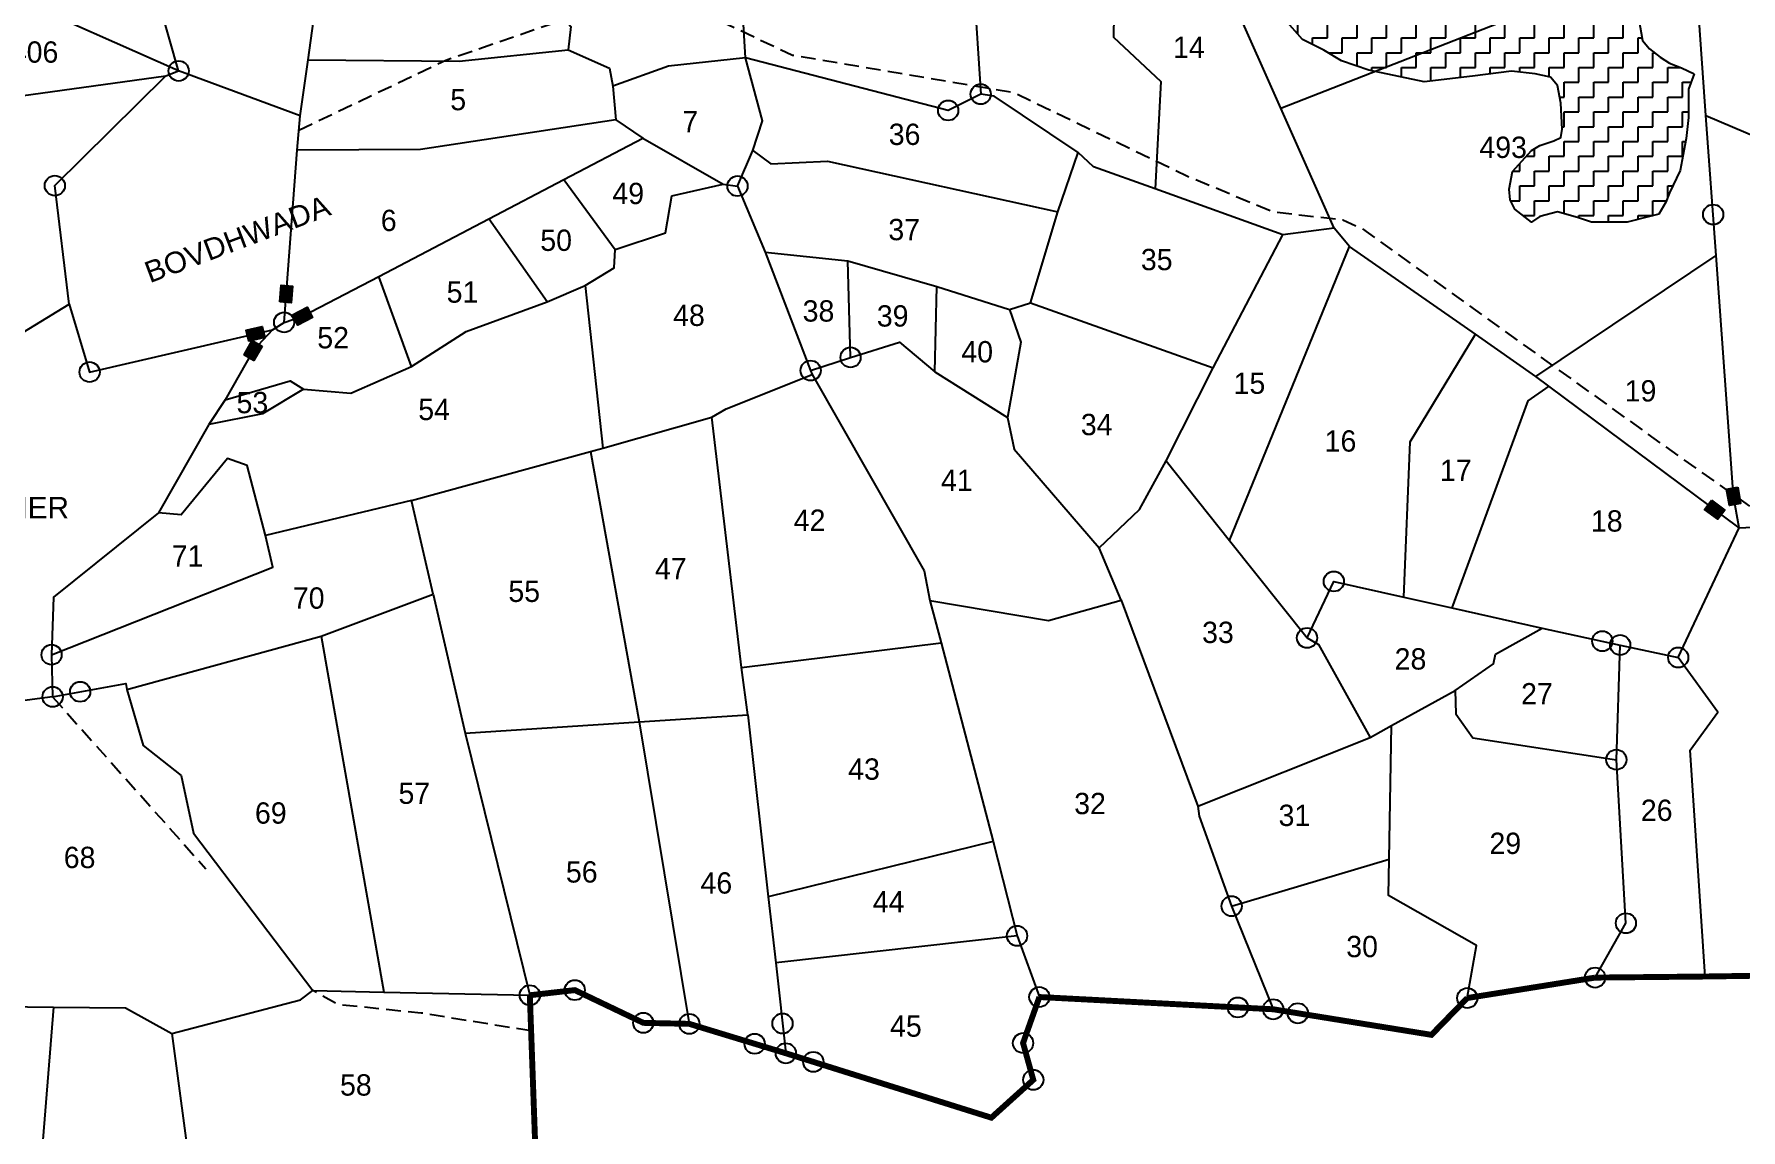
# Model space of a CAD drawing. Header units: metres. Extents: x 287585 to 289459, y 1999646 to 2003273.
# Drawn here: x 288528 to 289111, y 2001339 to 2001713 of the extents above; entities that cross this region are included whole.
import ezdxf
from ezdxf.enums import TextEntityAlignment as Align

# ---------------------------------------------------------------- set-up
doc = ezdxf.new("R2010")
doc.units = ezdxf.units.M
doc.header["$MEASUREMENT"] = 0
doc.linetypes.add('DASHED', pattern=[0.75, 0.5, -0.25])
for name, color, linetype in [('LINE_FOOTPATH', 1, 'DASHED'), ('POLY_HATCH', 12, 'Continuous'), ('POLY_PARCEL', 6, 'Continuous'), ('SYM_STONE', 1, 'Continuous'), ('TEXT_MAPIN', 7, 'Continuous'), ('TEXT_PARCEL', 7, 'Continuous'), ('V_BOUND_LINE', 7, 'Continuous')]:
    doc.layers.add(name, color=color, linetype=linetype)
doc.styles.get("Standard").update_dxf_attribs({"font": 'arial.ttf'})
doc.styles.add('TEXT_MAP', font='')
doc.styles.get('TEXT_MAP').set_extended_font_data('Kruti Dev 050')

# ---------------------------------------------------------------- blocks, each defined once
blk = doc.blocks.new('STONE')
blk.add_circle((0, 0), 0.851)
blk = doc.blocks.new('STONESQUAREFILLED')
blk.add_hatch(color=256).paths.add_polyline_path([(0.7, -0.48), (0.7, 0.48), (-0.7, 0.48), (-0.7, -0.48)])
blk.add_lwpolyline([(-0.7, 0.48), (0.7, 0.48), (0.7, -0.48), (-0.7, -0.48)], close=True)

msp = doc.modelspace()

# ---------------------------------------------------------------- hatches: boundary and pattern name
at = {"layer": 'POLY_HATCH'}
h = msp.add_hatch(dxfattribs=at)
h.set_pattern_fill('ZIGZAG', color=256, scale=40.402007, style=0)
h.set_pattern_definition([(0, (287080.588, 1999474.532), (5.050251, 5.050251), [5.050251, -5.050251]), (90, (287085.6385, 1999474.532), (-5.050251, 5.050251), [5.050251, -5.050251])])
h.paths.add_polyline_path([(289056, 2001914.81), (289059.22, 2001921.25), (289061.63, 2001928.49), (289063.65, 2001933.72), (289064.45, 2001940.57), (289060.83, 2001941.77), (289053.18, 2001943.78), (289045.93, 2001948.61), (289041.1, 2001953.04), (289039.08, 2001958.27), (289038.28, 2001966.32), (289037.87, 2001980), (289038.68, 2001995.7), (289040.29, 2002008.98), (289043.51, 2002014.21), (289051.57, 2002017.43), (289055.59, 2002024.27), (289053.17, 2002028.1), (289049.14, 2002028.5), (289045.11, 2002031.72), (289041.49, 2002034.54), (289037.46, 2002039.77), (289034.64, 2002045.81), (289033.03, 2002049.83), (289031.02, 2002056.27), (289032.23, 2002060.3), (289033.84, 2002065.13), (289032.23, 2002066.74), (289024.98, 2002062.31), (289019.34, 2002059.09), (289012.9, 2002055.87), (289008.87, 2002051.85), (289003.59, 2002044.77), (289000.77, 2002037.93), (289000.37, 2002027.46), (289001.98, 2002021.02), (289003.99, 2002014.99), (289007.62, 2002010.16), (289011.24, 2002007.34), (289015.27, 2002004.12), (289018.89, 2002002.11), (289022.11, 2001998.89), (289023.72, 2001996.07), (289024.13, 2001990.44), (289024.53, 2001982.79), (289024.53, 2001978), (289019.29, 2001974.34), (289015.67, 2001972.33), (289006.81, 2001970.32), (288997.15, 2001966.29), (288987.89, 2001955.02), (288984.26, 2001951.4), (288970.97, 2001950.19), (288966.95, 2001953.01), (288961.31, 2001961.06), (288958.49, 2001963.48), (288952.45, 2001963.88), (288941.17, 2001961.06), (288935.54, 2001956.23), (288932.72, 2001946.97), (288930.7, 2001939.73), (288928.29, 2001937.72), (288925.47, 2001934.1), (288926.28, 2001927.66), (288931.11, 2001925.24), (288939.56, 2001922.02), (288946.41, 2001920.82), (288954.06, 2001920.41), (288962.52, 2001920.01), (288977.42, 2001915.58), (288982.25, 2001913.17), (288987.89, 2001911.56), (288990.3, 2001907.94), (288989.9, 2001900.69), (288985.07, 2001896.67), (288978.22, 2001893.45), (288970.97, 2001891.04), (288968.56, 2001885.4), (288962.92, 2001880.17), (288959.32, 2001875.06), (288953.69, 2001863.79), (288949.26, 2001859.77), (288949.66, 2001852.93), (288951.27, 2001845.68), (288953.69, 2001841.26), (288957.31, 2001837.63), (288962.54, 2001832.8), (288975.03, 2001829.58), (288990.73, 2001828.78), (289000.4, 2001829.18), (289011.67, 2001831.19), (289016.5, 2001829.99), (289018.92, 2001821.13), (289018.11, 2001817.11), (289010.06, 2001807.85), (289000.4, 2001796.58), (288994.76, 2001789.34), (288989.52, 2001781.29), (288987.11, 2001771.23), (288983.08, 2001759.96), (288975.03, 2001755.94), (288961.34, 2001753.12), (288953.69, 2001751.11), (288951.27, 2001744.27), (288948.85, 2001733.8), (288950.46, 2001724.95), (288954.89, 2001718.11), (288960.93, 2001711.27), (288968.18, 2001707.64), (288974.22, 2001704.02), (288983.48, 2001700.8), (289002.41, 2001696.78), (289018.92, 2001698.79), (289032.21, 2001700.4), (289040.26, 2001699.6), (289045.5, 2001698.39), (289047.91, 2001695.57), (289049.12, 2001689.53), (289049.52, 2001680.68), (289049.12, 2001677.86), (289046.7, 2001676.66), (289041.87, 2001675.05), (289039.05, 2001673.44), (289032.61, 2001666.19), (289031.4, 2001660.16), (289031.81, 2001656.53), (289033.42, 2001653.31), (289039.05, 2001648.89), (289041.87, 2001650.9), (289047.91, 2001652.51), (289054.76, 2001650.5), (289059.59, 2001648.89), (289071.67, 2001648.89), (289079.32, 2001650.9), (289082.54, 2001651.7), (289084.96, 2001655.73), (289086.17, 2001658.95), (289089.79, 2001666.59), (289091.8, 2001677.46), (289092.61, 2001684.7), (289092.61, 2001694.36), (289094.62, 2001699.6), (289090.24, 2001701.62), (289086.22, 2001703.22), (289083, 2001705.24), (289079.37, 2001708.05), (289076.96, 2001710.87), (289075.75, 2001718.12), (289075.34, 2001724.15), (289075.75, 2001730.99), (289076.55, 2001738.64), (289076.96, 2001747.9), (289080.18, 2001751.92), (289083.4, 2001757.55), (289085.41, 2001761.98), (289084.2, 2001764.8), (289078.97, 2001764.4), (289073.73, 2001764.4), (289066.89, 2001764.4), (289062.06, 2001765.6), (289057.63, 2001766.41), (289054.81, 2001770.43), (289052.39, 2001775.66), (289051.18, 2001783.71), (289052.79, 2001790.15), (289055.61, 2001796.99), (289056.82, 2001802.23), (289058.03, 2001806.25), (289058.03, 2001811.88), (289057.22, 2001816.31), (289057.22, 2001820.34), (289058.03, 2001825.97), (289059.24, 2001831.2), (289061.63, 2001838.75), (289062.84, 2001848.81), (289066.06, 2001852.83), (289064.45, 2001859.67), (289057.94, 2001860.76), (289053.18, 2001869.33), (289050.76, 2001875.37), (289049.15, 2001878.99), (289048.75, 2001886.24), (289049.15, 2001895.09), (289050.36, 2001903.14), (289052.37, 2001908.77)])

# ---------------------------------------------------------------- linework, layer by layer
at = {"layer": 'LINE_FOOTPATH', "ltscale": 10, "flags": 128}
for points in [[(288728.45, 2001733.55), (288786.77, 2001705.94), (288862.19, 2001693.23), (288921.39, 2001664.75), (288950.77, 2001652.48), (288974.7, 2001649.75), (288981.28, 2001646.68), (289090.46, 2001568.24), (289115.45, 2001550.71), (289165.44, 2001559.03), (289200.52, 2001560.59)], [(288618.27, 2001680.35), (288668.38, 2001704.19), (288708.94, 2001718.22)], [(288534.18, 2001486.95), (288586.5, 2001428.29)], [(288697.53, 2001372.93), (288660, 2001379.05), (288631.67, 2001381.92), (288623.04, 2001386.75)]]:
    msp.add_lwpolyline(points, dxfattribs=at)
at = {"layer": 'POLY_HATCH'}
for points in [[(289094.62, 2001699.6), (289092.61, 2001694.36), (289092.61, 2001684.7), (289091.8, 2001677.46), (289089.79, 2001666.59), (289086.17, 2001658.95), (289084.96, 2001655.73), (289082.54, 2001651.7), (289079.32, 2001650.9), (289071.67, 2001648.89), (289059.59, 2001648.89), (289054.76, 2001650.5), (289047.91, 2001652.51), (289041.87, 2001650.9), (289039.05, 2001648.89), (289033.42, 2001653.31), (289031.81, 2001656.53), (289031.4, 2001660.16), (289032.61, 2001666.19), (289039.05, 2001673.44), (289041.87, 2001675.05), (289046.7, 2001676.66), (289049.12, 2001677.86), (289049.52, 2001680.68), (289049.12, 2001689.53), (289047.91, 2001695.57), (289045.5, 2001698.39), (289040.26, 2001699.6), (289032.21, 2001700.4), (289018.92, 2001698.79), (289002.41, 2001696.78), (288983.48, 2001700.8), (288974.22, 2001704.02), (288968.18, 2001707.64), (288960.93, 2001711.27), (288954.89, 2001718.11)], [(289075.75, 2001718.12), (289076.96, 2001710.87), (289079.37, 2001708.05), (289083, 2001705.24), (289086.22, 2001703.22), (289090.24, 2001701.62), (289094.62, 2001699.6)]]:
    msp.add_lwpolyline(points, dxfattribs=at)
at = {"layer": 'POLY_PARCEL'}
for points in [[(288882.22, 2001771.83), (288885.5, 2001752.45), (288896.68, 2001735.03), (288896.35, 2001712.03), (288912.46, 2001696.92), (288910.53, 2001660.29)], [(288847.7, 2001767.23), (288858.55, 2001767.89), (288858.55, 2001737), (288848.68, 2001729.12), (288851.02, 2001692.61)], [(288953.45, 2001687.81), (288920.88, 2001761.04), (288904.88, 2001766.66)], [(288577.21, 2001700.53), (288561.99, 2001753.93)], [(289098.59, 2001685.38), (289093.9, 2001751.73)], [(288770.7, 2001705.01), (288768.4, 2001743.25)], [(288699.62, 2001729.12), (288711.13, 2001715.65), (288710.14, 2001707.76)], [(288953.45, 2001687.81), (289032.92, 2001718.83), (289026.37, 2001733.22)], [(288577.21, 2001700.53), (288518.59, 2001726.59)], [(288621.38, 2001704.33), (288623.7, 2001720.77)], [(288621.38, 2001704.33), (288673, 2001703.82), (288710.14, 2001707.76)], [(288710.14, 2001707.76), (288724.28, 2001701.52), (288725.45, 2001695.31)], [(288770.7, 2001705.01), (288744.39, 2001702.17), (288725.45, 2001695.31)], [(288773.23, 2001673.37), (288776.49, 2001683.49), (288770.7, 2001705.01)], [(288851.02, 2001692.61), (288839.92, 2001687.06), (288770.7, 2001705.01)], [(288487.92, 2001687.14), (288572.81, 2001698.89)], [(288539.79, 2001620.94), (288534.95, 2001661.39), (288572.81, 2001698.89)], [(288572.81, 2001698.89), (288577.21, 2001700.53)], [(288618.68, 2001685.2), (288577.21, 2001700.53)], [(288618.68, 2001685.2), (288621.38, 2001704.33)], [(288725.45, 2001695.31), (288726.43, 2001683.89)], [(288884.33, 2001672.7), (288855.59, 2001691.96), (288851.02, 2001692.61)], [(288971.67, 2001646.83), (288953.45, 2001687.81)], [(288617.7, 2001673.45), (288618.68, 2001685.2)], [(288726.43, 2001683.89), (288659.82, 2001673.77), (288617.7, 2001673.45)], [(288726.43, 2001683.89), (288735.67, 2001677.57)], [(289098.59, 2001685.38), (289231.41, 2001628.89)], [(289102.1, 2001637.59), (289098.59, 2001685.38)], [(288708.67, 2001663.5), (288735.67, 2001677.57)], [(288735.67, 2001677.57), (288763.1, 2001661.91)], [(288613.21, 2001614.74), (288617.7, 2001673.45)], [(288768, 2001661.25), (288773.23, 2001673.37)], [(288773.23, 2001673.37), (288779.43, 2001668.8), (288798.7, 2001669.78), (288877.39, 2001652.49)], [(288877.39, 2001652.49), (288884.33, 2001672.7)], [(288910.53, 2001660.29), (288889.55, 2001667.81), (288884.33, 2001672.7)], [(288683.07, 2001650.1), (288708.67, 2001663.5)], [(288708.67, 2001663.5), (288726.21, 2001639.65)], [(288726.21, 2001639.65), (288743.41, 2001645.26), (288745.52, 2001657.88), (288763.1, 2001661.91)], [(288763.1, 2001661.91), (288768, 2001661.25)], [(288768, 2001661.25), (288777.46, 2001638.74)], [(288954.2, 2001644.64), (288910.53, 2001660.29)], [(288867.99, 2001621.39), (288877.39, 2001652.49)], [(288645.51, 2001630.44), (288683.07, 2001650.1)], [(288703.05, 2001621.76), (288683.07, 2001650.1)], [(288971.67, 2001646.83), (288954.2, 2001644.64)], [(288976.9, 2001640.63), (288971.67, 2001646.83)], [(288930.36, 2001599.2), (288954.2, 2001644.64)], [(288935.98, 2001540.36), (288976.9, 2001640.63)], [(289019.89, 2001610.67), (288976.9, 2001640.63)], [(288716.04, 2001627.37), (288725.86, 2001633.33), (288726.21, 2001639.65)], [(288777.46, 2001638.74), (288805.62, 2001635.75)], [(288777.46, 2001638.74), (288792.96, 2001598.29)], [(288806.6, 2001602.79), (288805.62, 2001635.75)], [(288805.62, 2001635.75), (288835.99, 2001626.94)], [(289040.57, 2001596.25), (289102.1, 2001637.59)], [(289109.93, 2001544.58), (289108.04, 2001555.39), (289102.1, 2001637.59)], [(288613.21, 2001614.74), (288619.53, 2001616.85), (288645.51, 2001630.44)], [(288656.73, 2001599.66), (288645.51, 2001630.44)], [(288703.05, 2001621.76), (288716.04, 2001627.37)], [(288716.04, 2001627.37), (288722.01, 2001571.85)], [(288835.34, 2001597.89), (288835.99, 2001626.94)], [(288835.99, 2001626.94), (288860.81, 2001619.1)], [(288496.93, 2001594.78), (288539.79, 2001620.94)], [(288539.79, 2001620.94), (288546.81, 2001597.79), (288609.28, 2001612.17)], [(288656.73, 2001599.66), (288675.33, 2001611.59), (288703.05, 2001621.76)], [(288860.81, 2001619.1), (288864.73, 2001608.01), (288860.15, 2001582.23)], [(288860.81, 2001619.1), (288867.99, 2001621.39)], [(288867.99, 2001621.39), (288930.36, 2001599.2)], [(288609.28, 2001612.17), (288602.61, 2001605.15), (288593.14, 2001588.32)], [(288609.28, 2001612.17), (288613.21, 2001614.74)], [(288806.6, 2001602.79), (288823.26, 2001608.01), (288835.34, 2001597.89)], [(288995.45, 2001520.96), (288997.69, 2001573.97), (289019.89, 2001610.67)], [(289040.57, 2001596.25), (289019.89, 2001610.67)], [(288792.96, 2001598.29), (288806.6, 2001602.79)], [(288593.14, 2001588.32), (288615.31, 2001594.75), (288619.88, 2001591.94)], [(288619.88, 2001591.94), (288636.02, 2001590.54), (288656.73, 2001599.66)], [(288759.21, 2001582.37), (288764.13, 2001585.18), (288793.46, 2001596.97)], [(288792.96, 2001598.29), (288793.46, 2001596.97)], [(288793.46, 2001596.97), (288831.73, 2001529.91), (288833.69, 2001519.8)], [(288835.34, 2001597.89), (288860.15, 2001582.23)], [(288914.36, 2001567.54), (288930.36, 2001599.2)], [(289044.95, 2001592.99), (289040.57, 2001596.25)], [(288619.88, 2001591.94), (288605.84, 2001583.53), (288587.52, 2001579.9)], [(288593.14, 2001588.32), (288587.52, 2001579.9)], [(289044.95, 2001592.99), (289037.85, 2001588), (289011.86, 2001517.28)], [(289109.93, 2001544.58), (289044.95, 2001592.99)], [(288722.01, 2001571.85), (288759.21, 2001582.37)], [(288769.4, 2001496.98), (288759.21, 2001582.37)], [(288587.52, 2001579.9), (288570.32, 2001549.74)], [(288860.15, 2001582.23), (288862.44, 2001571.46), (288891.5, 2001537.85)], [(288656.74, 2001553.96), (288717.83, 2001570.71)], [(288717.83, 2001570.71), (288722.01, 2001571.85)], [(288717.83, 2001570.71), (288734.48, 2001478.42)], [(288606.9, 2001542.04), (288600.58, 2001565.89), (288593.92, 2001568.34), (288578.12, 2001549.05), (288570.32, 2001549.74)], [(288891.5, 2001537.85), (288905.21, 2001550.9), (288914.36, 2001567.54)], [(288914.36, 2001567.54), (288935.98, 2001540.36)], [(288656.74, 2001553.96), (288606.9, 2001542.04)], [(288664.11, 2001522.04), (288656.74, 2001553.96)], [(288570.32, 2001549.74), (288534.53, 2001520.98), (288533.83, 2001501.33)], [(288533.83, 2001501.33), (288609.36, 2001531.16), (288606.9, 2001542.04)], [(289089.14, 2001500.39), (289109.93, 2001544.58)], [(289109.93, 2001544.58), (289139.4, 2001546.06)], [(288899.01, 2001519.9), (288891.5, 2001537.85)], [(288935.98, 2001540.36), (288962.43, 2001507.07)], [(288962.43, 2001507.07), (288971.57, 2001526.33), (288995.45, 2001520.96)], [(288625.85, 2001507.66), (288664.11, 2001522.04)], [(288664.11, 2001522.04), (288675, 2001474.53)], [(288833.69, 2001519.8), (288874.19, 2001513.05), (288899.01, 2001519.9)], [(288833.69, 2001519.8), (288837.48, 2001505.33)], [(288899.01, 2001519.9), (288925.2, 2001449.64)], [(288995.45, 2001520.96), (289011.86, 2001517.28)], [(289011.86, 2001517.28), (289042.75, 2001510.34)], [(288559.52, 2001489.43), (288625.85, 2001507.66)], [(288625.85, 2001507.66), (288647.23, 2001386.22)], [(288962.43, 2001507.07), (288966.35, 2001504.79), (288983.98, 2001473.13)], [(289013.04, 2001489.13), (289026.1, 2001498.26), (289026.75, 2001501.53), (289042.75, 2001510.34)], [(289042.75, 2001510.34), (289069.32, 2001504.64)], [(288533.83, 2001501.33), (288534.18, 2001486.95)], [(288769.4, 2001496.98), (288837.48, 2001505.33)], [(288837.48, 2001505.33), (288855.24, 2001437.56)], [(289068.02, 2001465.51), (289069.32, 2001504.64)], [(289069.32, 2001504.64), (289089.14, 2001500.39)], [(288771.51, 2001480.85), (288769.4, 2001496.98)], [(289098.3, 2001391.52), (289093.19, 2001468.79), (289102.65, 2001481.75), (289089.14, 2001500.39)], [(288534.18, 2001486.95), (288559.17, 2001491.53), (288559.52, 2001489.43)], [(288559.52, 2001489.43), (288565.14, 2001470.3), (288578.12, 2001460.12), (288582.33, 2001440.48), (288623.04, 2001386.75)], [(288991.22, 2001477.12), (289013.04, 2001489.13)], [(289013.04, 2001489.13), (289013.17, 2001481.18), (289019.04, 2001473.02), (289068.02, 2001465.51)], [(288534.18, 2001486.95), (288512.42, 2001484.15), (288512.77, 2001475.73), (288497.68, 2001474.33)], [(288675, 2001474.53), (288734.48, 2001478.42)], [(288734.48, 2001478.42), (288771.51, 2001480.85)], [(288734.48, 2001478.42), (288751.55, 2001375.36)], [(288771.51, 2001480.85), (288778.49, 2001418.74)], [(288497.68, 2001474.33), (288498.74, 2001381.5), (288534.54, 2001381.09)], [(288675, 2001474.53), (288697.1, 2001385.13)], [(288925.2, 2001449.64), (288983.98, 2001473.13)], [(288983.98, 2001473.13), (288991.22, 2001477.12)], [(288990.44, 2001431.52), (288991.22, 2001477.12)], [(289060.76, 2001391.15), (289071.29, 2001409.71), (289068.02, 2001465.51)], [(288925.2, 2001449.64), (288925.57, 2001446.2), (288936.68, 2001415.53)], [(288855.24, 2001437.56), (288778.49, 2001418.74)], [(288855.24, 2001437.56), (288863.43, 2001405.4)], [(288936.68, 2001415.53), (288990.44, 2001431.52)], [(289017.13, 2001384.18), (289020.27, 2001402.15), (288990.23, 2001419.12), (288990.44, 2001431.52)], [(288778.49, 2001418.74), (288781.03, 2001396.22)], [(288936.68, 2001415.53), (288950.88, 2001380.34)], [(288863.43, 2001405.4), (288781.03, 2001396.22)], [(288863.43, 2001405.4), (288871.06, 2001384.52)], [(288781.03, 2001396.22), (288784.5, 2001365.33)], [(288574.89, 2001372.03), (288618.83, 2001383.59), (288623.04, 2001386.75)], [(288623.04, 2001386.75), (288647.23, 2001386.22)], [(288647.23, 2001386.22), (288697.1, 2001385.13)], [(288534.54, 2001381.09), (288528.01, 2001300.44)], [(288534.54, 2001381.09), (288559.1, 2001380.8), (288574.89, 2001372.03)], [(288574.89, 2001372.03), (288581.56, 2001321.88)]]:
    msp.add_lwpolyline(points, dxfattribs=at)
at = {"layer": 'V_BOUND_LINE', "const_width": 2.02}
for points in [[(289060.76, 2001391.15), (289017.13, 2001384.18)], [(289098.3, 2001391.52), (289060.76, 2001391.15)], [(289146.12, 2001392.22), (289098.3, 2001391.52)], [(288751.55, 2001375.36), (288735.84, 2001375.71), (288712.45, 2001386.88), (288697.1, 2001385.13)], [(288697.1, 2001385.13), (288699.19, 2001326.87)], [(288871.06, 2001384.52), (288865.48, 2001368.82), (288868.97, 2001356.26), (288854.66, 2001343.35), (288784.5, 2001365.33)], [(288950.88, 2001380.34), (288871.06, 2001384.52)], [(289017.13, 2001384.18), (289004.91, 2001371.62), (288950.88, 2001380.34)], [(288784.5, 2001365.33), (288751.55, 2001375.36)]]:
    msp.add_lwpolyline(points, dxfattribs=at)

# ---------------------------------------------------------------- block references
at = {"layer": 'SYM_STONE', "xscale": 4.040200686557343, "yscale": 4.040200686557343, "zscale": 4.040200686557343}
for p in [(288577.21, 2001700.53), (288851.02, 2001692.61), (288839.92, 2001687.06), (288534.95, 2001661.39), (288768, 2001661.25), (289101.08, 2001651.52), (288613.21, 2001614.74), (288806.6, 2001602.79), (288546.81, 2001597.79), (288792.96, 2001598.29), (288971.57, 2001526.33), (288962.43, 2001507.07), (289063.24, 2001505.94), (289069.32, 2001504.64), (288533.83, 2001501.33), (289089.14, 2001500.39), (288534.18, 2001486.95), (288543.6, 2001488.68), (289068.02, 2001465.51), (288936.68, 2001415.53), (288863.43, 2001405.4), (289071.29, 2001409.71), (288712.45, 2001386.88), (289060.76, 2001391.15), (288697.1, 2001385.13), (288871.06, 2001384.52), (288938.82, 2001380.97), (289017.13, 2001384.18), (288735.84, 2001375.71), (288751.55, 2001375.36), (288783.36, 2001375.5), (288950.88, 2001380.34), (288959.29, 2001378.98), (288773.85, 2001368.57), (288784.5, 2001365.33), (288865.48, 2001368.82), (288793.88, 2001362.39), (288868.97, 2001356.26)]:
    msp.add_blockref('STONE', p, dxfattribs=at)
at = {"layer": 'SYM_STONE'}
for p, xscale, yscale, zscale, rotation in [((288613.95, 2001624.41), 4.040200686557343, 4.040200686557343, 4.040200686557343, 85.62889863107083), ((288619.53, 2001616.85), 4.040200686557343, 4.040200686557343, 4.040200686557343, 27.62384487827437), ((288603.44, 2001610.82), 4.040200686557342, 4.040200686557342, 4.040200686557342, 192.9638159354926), ((288602.61, 2001605.15), 4.040200686557344, 4.040200686557344, 4.040200686557344, 240.6279815155889), ((289101.59, 2001550.8), 4.040200686557343, 4.040200686557343, 4.040200686557343, 323.3185801965355), ((289108.04, 2001555.39), 4.040200686557343, 4.040200686557343, 4.040200686557343, 279.9314041114071)]:
    msp.add_blockref('STONESQUAREFILLED', p, dxfattribs=dict(at, xscale=xscale, yscale=yscale, zscale=zscale, rotation=rotation))

# ---------------------------------------------------------------- texts
at = {"layer": 'TEXT_MAPIN'}
msp.add_text('BOVDHWADA', height=7.272, rotation=20.6479, dxfattribs=at).set_placement((288567.36, 2001628.05))
msp.add_text('BAHER', height=7.272, dxfattribs=at).set_placement((288504.78, 2001547.9))
at = {"layer": 'TEXT_PARCEL', "style": 'TEXT_MAP'}
for s, height, p in [('406', 7.272, (288528.03, 2001706.99)), ('14', 7.272, (288922.08, 2001708.63)), ('5', 7.27, (288672.65, 2001690.71)), ('7', 7.27, (288751.88, 2001683.27)), ('36', 7.272, (288825.04, 2001678.91)), ('493', 7.272, (289029.38, 2001674.48)), ('49', 7.272, (288730.69, 2001658.73)), ('6', 7.27, (288648.93, 2001649.53)), ('50', 7.272, (288706.08, 2001642.76)), ('37', 7.272, (288824.9, 2001646.41)), ('35', 7.272, (288911.11, 2001636.18)), ('51', 7.272, (288674.11, 2001625.04)), ('48', 7.272, (288751.43, 2001617.16)), ('38', 7.272, (288795.65, 2001618.64)), ('39', 7.272, (288820.97, 2001616.94)), ('52', 7.272, (288629.95, 2001609.51)), ('40', 7.272, (288849.82, 2001604.72)), ('15', 7.272, (288942.77, 2001593.93)), ('19', 7.272, (289076.28, 2001591.38)), ('53', 7.272, (288602.38, 2001587.37)), ('54', 7.272, (288664.42, 2001584.97)), ('34', 7.272, (288890.62, 2001579.88)), ('16', 7.272, (288973.85, 2001574.27)), ('17', 7.272, (289013.2, 2001564.26)), ('41', 7.272, (288842.86, 2001560.83)), ('42', 7.272, (288792.61, 2001547.29)), ('18', 7.272, (289064.75, 2001546.98)), ('71', 7.272, (288580.26, 2001535.05)), ('47', 7.272, (288745.21, 2001530.73)), ('70', 7.272, (288621.61, 2001520.67)), ('55', 7.272, (288695.18, 2001522.92)), ('33', 7.272, (288932.01, 2001508.96)), ('28', 7.272, (288997.75, 2001499.9)), ('27', 7.272, (289040.91, 2001488.06)), ('43', 7.272, (288811.18, 2001462.31)), ('57', 7.272, (288657.68, 2001454.02)), ('32', 7.272, (288888.35, 2001450.56)), ('69', 7.272, (288608.67, 2001447.32)), ('31', 7.272, (288958.12, 2001446.52)), ('26', 7.272, (289081.79, 2001448.25)), ('29', 7.272, (289030.11, 2001436.98)), ('68', 7.272, (288543.4, 2001432.16)), ('56', 7.272, (288714.83, 2001427.22)), ('46', 7.272, (288760.77, 2001423.45)), ('44', 7.272, (288819.58, 2001417.02)), ('30', 7.272, (288981.22, 2001401.76)), ('45', 7.272, (288825.49, 2001374.57)), ('58', 7.272, (288637.71, 2001354.52))]:
    msp.add_text(s, height=height, dxfattribs=at).set_placement(p, align=Align.MIDDLE)

doc.saveas('drawing.dxf')
